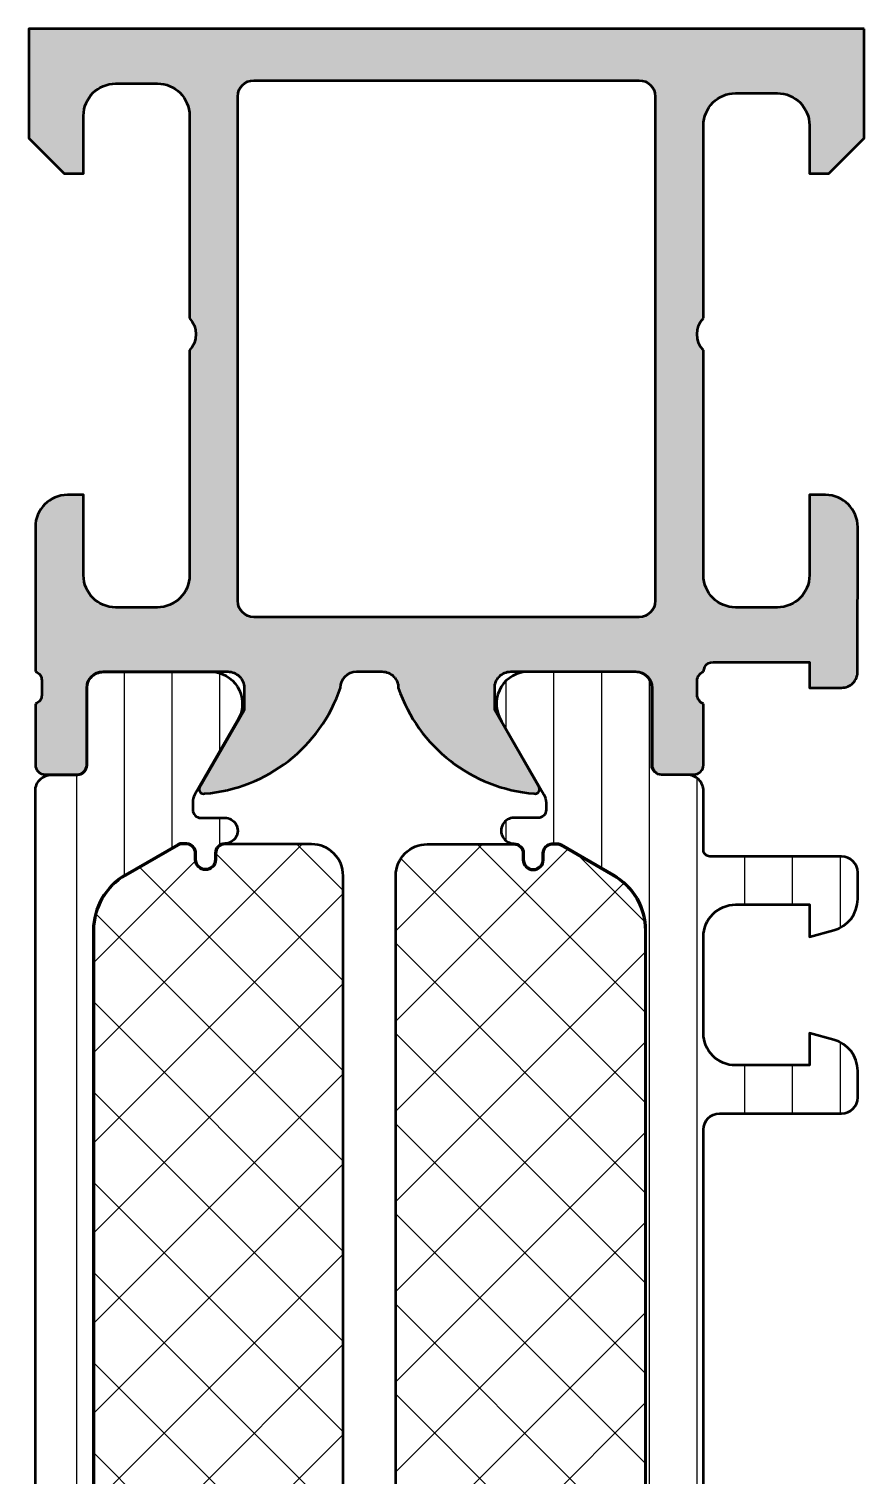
# Model space of a CAD drawing. Extents: x 0 to 77, y 0 to 90.
# Drawn here: x 0 to 26, y 45 to 90 of the extents above; entities that cross this region are included whole.
import ezdxf

# ---------------------------------------------------------------- set-up
doc = ezdxf.new("R2010")
doc.units = 0
for name, color, linetype, lineweight in [('0S-Alu contour', 7, 'Continuous', 50), ('0S-Alu hatch', 252, 'Continuous', 25), ('0S-Plastic contour', 254, 'Continuous', 50), ('0S-Plastic hatch', 253, 'Continuous', 25), ('0S-PT contour', 91, 'Continuous', 50), ('0S-PT hatch', 103, 'Continuous', 25)]:
    doc.layers.add(name, color=color, linetype=linetype, lineweight=lineweight)
pattern_1 = [(90, (0, 0), (-1.4859, 0), [])]
pattern_2 = [(135, (0, 0), (-1.403165018917055, -1.403165018917055), []), (225, (0, 0), (1.403165018917055, -1.403165018917055), [])]

# ---------------------------------------------------------------- blocks, each defined once
blk = doc.blocks.new('284595__57EE0107_5403_4121_8987_5D11A234192E___B7DE7E81_F11E_44D1_ABD7_0F5BAF04B7CC_')
at = {"layer": '0S-Plastic hatch'}
h = blk.add_hatch(dxfattribs=at)
h.set_pattern_fill('ANSI31', color=256, scale=0.4680000000000001, angle=45, style=0)
h.set_pattern_definition(pattern_1)
edge = h.paths.add_edge_path()
edge.add_line((25.7999999999997, 62.91925077667277), (25.7999999999997, 63.75000000004718))
edge.add_arc((25.29999999999971, 63.75000000004719), 0.4999999999999894, 0, 89.99999999999797)
edge.add_line((25.29999999999973, 64.25000000004718), (21.19999999999971, 64.25000000004712))
edge.add_ellipse((21.1999999999997, 64.45000000004713), major_axis=(-0.2000000000000028, 0), ratio=1, start_angle=0, end_angle=90.00000000000313, ccw=False)
edge.add_line((20.9999999999997, 64.45000000004713), (20.9999999999997, 66.29000567895663))
edge.add_arc((20.500002678902, 66.29000567895665), 0.4999973210976983, 0, 90.00030698202455)
edge.add_line((20.49999999999282, 66.79000300004716), (19.68966866665946, 66.79000300004715))
edge.add_ellipse((19.68966866665947, 67.09000300004713), major_axis=(-0.2999999999999971, 0), ratio=1, start_angle=0, end_angle=89.99999999999937, ccw=False)
edge.add_line((19.38966866665946, 67.09000300004713), (19.39000061705648, 69.49000138298342))
edge.add_arc((18.89000463961786, 69.49000402260853), 0.4999959774455904, 359.9996975182267, 450.0003024811834)
edge.add_line((18.89000199999281, 69.99000000004715), (15.4134605018933, 69.99000000004715))
edge.add_arc((15.55577115088466, 69.0001819253243), 0.9999960709244744, 98.18160805189996, 212.7270160998402)
edge.add_line((14.71451850189331, 68.45954700004715), (16.03303535120447, 66.17580851337486))
edge.add_ellipse((15.60002263447415, 65.92580853907532), major_axis=(-0.4999999999999461, 0), ratio=1, start_angle=179.994256176766, end_angle=209.9999965993463, ccw=False)
edge.add_line((16.10002263196165, 65.9257584147615), (16.09999999999029, 65.7000000000647))
edge.add_ellipse((15.84999999997279, 65.70000000006469), major_axis=(-0.2500000000174918, 0), ratio=1, start_angle=90, end_angle=180, ccw=False)
edge.add_line((15.84999999997279, 65.4500000000472), (15.0995933606087, 65.45000000004715))
edge.add_arc((15.0995933606087, 65.05074092693039), 0.3992590731167667, 89.99999999999974, 269.9999999999998)
edge.add_ellipse((15.09959336060875, 64.35000000004707), major_axis=(-0.3014818537665462, 0), ratio=1, start_angle=180, end_angle=270.0000000000091, ccw=False)
edge.add_line((15.40107521437529, 64.35000000004712), (15.40107521437529, 64.1494292047609))
edge.add_arc((15.70050441908905, 64.14942920476093), 0.2994292047137623, 180, 360)
edge.add_line((15.99993362380281, 64.14942920476096), (15.99993362380281, 64.35000000004722))
edge.add_ellipse((16.29993362380278, 64.3500000000472), major_axis=(-0.2999999999999723, 0), ratio=1, start_angle=273.39363927145496, end_angle=360, ccw=False)
edge.add_line((16.28217495791435, 64.64947392175968), (16.46501280946013, 64.64947392175968))
edge.add_ellipse((16.46501280946032, 64.44947392175978), major_axis=(-0.1999999999999034, 0), ratio=1, start_angle=240.0000000000316, end_angle=270.00000000005394, ccw=False)
edge.add_line((16.56501280946018, 64.62267900251663), (18.19999999999972, 63.67871870793689))
edge.add_ellipse((17.1999999999998, 61.94666790036809), major_axis=(-1.999999999999893, 0), ratio=1, start_angle=180, end_angle=240.00000000000068, ccw=False)
edge.add_line((19.19999999999969, 61.94666790036814), (19.1999999999997, 20.55333209967901))
edge.add_ellipse((17.19999999999974, 20.55333209967903), major_axis=(-1.99999999999996, 0), ratio=1, start_angle=119.99999999999909, end_angle=180, ccw=False)
edge.add_line((18.19999999999969, 18.82128129211017), (16.56501280946019, 17.87732099753066))
edge.add_ellipse((16.46501280946, 18.05052607828739), major_axis=(-0.1999999999999573, 0), ratio=1, start_angle=90.00000000006719, end_angle=120.000000000071, ccw=False)
edge.add_line((16.46501280946023, 17.85052607828743), (16.28217495791433, 17.85052607828748))
edge.add_ellipse((16.29993362380276, 18.14999999999993), major_axis=(-0.2999999999999463, 0), ratio=1, start_angle=0, end_angle=86.60636072854618, ccw=False)
edge.add_line((15.99993362380281, 18.14999999999992), (15.99993362380281, 18.35057079528619))
edge.add_arc((15.70050441908905, 18.35057079528619), 0.2994292047137623, 0, 180)
edge.add_line((15.40107521437529, 18.35057079528619), (15.40107521437529, 18.14999999999992))
edge.add_ellipse((15.09959336060877, 18.15000000000001), major_axis=(-0.3014818537665214, 0), ratio=1, start_angle=89.99999999998789, end_angle=180, ccw=False)
edge.add_arc((15.09959336060871, 17.44925907311673), 0.399259073116756, 90.00000000000048, 270.0000000000005)
edge.add_line((15.09959336060871, 17.04999999999998), (15.84999999997284, 17.04999999999995))
edge.add_ellipse((15.84999999997281, 16.79999999998247), major_axis=(-0.2500000000174793, 0), ratio=1, start_angle=180, end_angle=269.9999999999935, ccw=False)
edge.add_line((16.09999999999029, 16.79999999998239), (16.10002263196165, 16.57424158528559))
edge.add_ellipse((15.60002263447411, 16.57419146097178), major_axis=(-0.4999999999999784, 0), ratio=1, start_angle=150.0000034006545, end_angle=180.0057438232342, ccw=False)
edge.add_line((16.03303535120447, 16.32419148667223), (14.71451850189332, 14.04045299999995))
edge.add_arc((15.55577115088466, 13.4998180747228), 0.9999960709244705, 147.2729839001593, 261.8183919481003)
edge.add_line((15.41346050189331, 12.50999999999996), (18.8900019999928, 12.50999999999996))
edge.add_arc((18.89000463961787, 13.00999597743858), 0.4999959774455886, 269.9996975188153, 360.0003024817733)
edge.add_line((19.39000061705649, 13.00999861706366), (19.38966866665946, 15.40999699999994))
edge.add_ellipse((19.68966866665947, 15.40999699999994), major_axis=(-0.3000000000000114, 0), ratio=1, start_angle=270, end_angle=360, ccw=False)
edge.add_line((19.68966866665947, 15.70999699999995), (20.49999999999283, 15.70999699999995))
edge.add_arc((20.50000267890201, 16.20999432109046), 0.4999973210976895, 269.9996930179747, 360)
edge.add_line((20.9999999999997, 16.20999432109046), (20.9999999999997, 18.0499999999999))
edge.add_ellipse((21.19999999999973, 18.04999999999995), major_axis=(-0.2000000000000242, 0), ratio=1, start_angle=270.0000000000112, end_angle=360, ccw=False)
edge.add_line((21.19999999999969, 18.24999999999997), (25.29999999999971, 18.24999999999991))
edge.add_arc((25.29999999999971, 18.74999999999991), 0.4999999999999929, 270.0000000000008, 360)
edge.add_line((25.7999999999997, 18.74999999999991), (25.7999999999997, 19.58074922337428))
edge.add_arc((24.79999999999971, 19.5807492233743), 0.9999999999999893, 0, 74.99999999999908)
edge.add_line((25.05881904510224, 20.54667504966335), (24.2999999999997, 20.74999999999997))
edge.add_line((24.2999999999997, 20.74999999999997), (24.2999999999997, 19.74999999999997))
edge.add_line((24.2999999999997, 19.74999999999997), (21.9999999999997, 19.74999999999997))
edge.add_ellipse((21.9999999999997, 20.74999999999997), major_axis=(-1, 0), ratio=1, start_angle=0, end_angle=90, ccw=False)
edge.add_line((20.9999999999997, 20.74999999999997), (20.9999999999997, 23.75000000000003))
edge.add_ellipse((21.99999999999964, 23.74999999999998), major_axis=(-0.9999999999999396, 0), ratio=1, start_angle=269.99999999999756, end_angle=360, ccw=False)
edge.add_line((21.99999999999969, 24.74999999999992), (24.2999999999997, 24.74999999999995))
edge.add_line((24.2999999999997, 24.74999999999995), (24.2999999999997, 23.75000000000003))
edge.add_line((24.2999999999997, 23.75000000000003), (25.05881904510216, 23.95332495033651))
edge.add_arc((24.79999999999961, 24.91925077662567), 1.000000000000096, 285, 360)
edge.add_line((25.79999999999971, 24.91925077662566), (25.7999999999997, 25.75))
edge.add_arc((25.29999999999974, 25.75000000000001), 0.4999999999999645, 0, 89.99999999999876)
edge.add_line((25.29999999999975, 26.24999999999997), (21.4999999999997, 26.24999999999997))
edge.add_ellipse((21.49999999999969, 26.74999999999996), major_axis=(-0.4999999999999858, 0), ratio=1, start_angle=0, end_angle=90.00000000000159, ccw=False)
edge.add_line((20.9999999999997, 26.74999999999994), (20.9999999999997, 55.75000000004711))
edge.add_ellipse((21.49999999999971, 55.75000000004714), major_axis=(-0.5000000000000071, 0), ratio=1, start_angle=270.00000000000165, end_angle=360, ccw=False)
edge.add_line((21.4999999999997, 56.25000000004715), (25.29999999999977, 56.25000000004715))
edge.add_arc((25.29999999999974, 56.75000000004711), 0.4999999999999645, 270.0000000000041, 360)
edge.add_line((25.7999999999997, 56.75000000004715), (25.79999999999971, 57.58074922342157))
edge.add_arc((24.79999999999973, 57.58074922342156), 0.9999999999999786, 0, 75.00000000000098)
edge.add_line((25.05881904510223, 58.54667504971061), (24.2999999999997, 58.75000000004715))
edge.add_line((24.2999999999997, 58.75000000004715), (24.2999999999997, 57.75000000004715))
edge.add_line((24.2999999999997, 57.75000000004715), (21.99999999999973, 57.75000000004715))
edge.add_ellipse((21.99999999999969, 58.75000000004715), major_axis=(-1, 0), ratio=1, start_angle=0, end_angle=90.00000000000182, ccw=False)
edge.add_line((20.99999999999969, 58.75000000004714), (20.9999999999997, 61.7500000000472))
edge.add_ellipse((21.9999999999997, 61.75000000004715), major_axis=(-1, 0), ratio=1, start_angle=269.9999999999974, end_angle=360, ccw=False)
edge.add_line((21.99999999999975, 62.75000000004715), (24.2999999999997, 62.7500000000471))
edge.add_line((24.2999999999997, 62.7500000000471), (24.2999999999997, 61.75000000004716))
edge.add_line((24.2999999999997, 61.75000000004716), (25.05881904510225, 61.9533249503838))
edge.add_arc((24.79999999999978, 62.9192507766728), 0.9999999999999237, 284.9999999999984, 360)
at = {"layer": '0S-Plastic contour', "color": 7}
for points in [[(18.89000199999281, 69.99000000004715), (15.4134605018933, 69.99000000004715)], [(19.38966866665946, 67.09000300004713), (19.39000061705648, 69.49000138298342)], [(14.71451850189331, 68.45954700004715), (16.03303535120447, 66.17580851337486)], [(20.49999999999282, 66.79000300004716), (19.68966866665946, 66.79000300004715)], [(20.9999999999997, 64.45000000004713), (20.9999999999997, 66.29000567895663)], [(16.10002263196165, 65.9257584147615), (16.09999999999029, 65.7000000000647)], [(15.84999999997279, 65.4500000000472), (15.0995933606087, 65.45000000004715)], [(16.28217495791435, 64.64947392175968), (16.46501280946013, 64.64947392175968)], [(16.56501280946018, 64.62267900251663), (18.19999999999972, 63.67871870793689)], [(15.40107521437529, 64.35000000004712), (15.40107521437529, 64.1494292047609)], [(15.99993362380281, 64.14942920476096), (15.99993362380281, 64.35000000004722)], [(25.29999999999973, 64.25000000004718), (21.19999999999971, 64.25000000004712)], [(25.7999999999997, 62.91925077667277), (25.7999999999997, 63.75000000004718)], [(21.99999999999975, 62.75000000004715), (24.2999999999997, 62.7500000000471), (24.2999999999997, 61.75000000004716), (25.05881904510225, 61.9533249503838)], [(19.19999999999969, 61.94666790036814), (19.1999999999997, 20.55333209967901)], [(20.99999999999969, 58.75000000004714), (20.9999999999997, 61.7500000000472)], [(25.05881904510223, 58.54667504971061), (24.2999999999997, 58.75000000004715), (24.2999999999997, 57.75000000004715), (21.99999999999973, 57.75000000004715)], [(25.7999999999997, 56.75000000004715), (25.79999999999971, 57.58074922342157)], [(21.4999999999997, 56.25000000004715), (25.29999999999977, 56.25000000004715)], [(20.9999999999997, 26.74999999999994), (20.9999999999997, 55.75000000004711)], [(25.29999999999975, 26.24999999999997), (21.4999999999997, 26.24999999999997)], [(25.79999999999971, 24.91925077662566), (25.7999999999997, 25.75)], [(21.99999999999969, 24.74999999999992), (24.2999999999997, 24.74999999999995), (24.2999999999997, 23.75000000000003), (25.05881904510216, 23.95332495033651)], [(20.9999999999997, 20.74999999999997), (20.9999999999997, 23.75000000000003)], [(25.05881904510224, 20.54667504966335), (24.2999999999997, 20.74999999999997), (24.2999999999997, 19.74999999999997), (21.9999999999997, 19.74999999999997)], [(25.7999999999997, 18.74999999999991), (25.7999999999997, 19.58074922337428)], [(18.19999999999969, 18.82128129211017), (16.56501280946019, 17.87732099753066)], [(15.40107521437529, 18.35057079528619), (15.40107521437529, 18.14999999999992)], [(15.99993362380281, 18.14999999999992), (15.99993362380281, 18.35057079528619)], [(20.9999999999997, 16.20999432109046), (20.9999999999997, 18.0499999999999)], [(21.19999999999969, 18.24999999999997), (25.29999999999971, 18.24999999999991)], [(16.46501280946023, 17.85052607828743), (16.28217495791433, 17.85052607828748)], [(15.09959336060871, 17.04999999999998), (15.84999999997284, 17.04999999999995)], [(16.09999999999029, 16.79999999998239), (16.10002263196165, 16.57424158528559)], [(16.03303535120447, 16.32419148667223), (14.71451850189332, 14.04045299999995)], [(19.39000061705649, 13.00999861706366), (19.38966866665946, 15.40999699999994)], [(19.68966866665947, 15.70999699999995), (20.49999999999283, 15.70999699999995)], [(15.41346050189331, 12.50999999999996), (18.8900019999928, 12.50999999999996)]]:
    blk.add_lwpolyline(points, dxfattribs=at)
for centre, radius, start, end in [((15.55577115088466, 69.0001819253243), 0.9999960709244744, 98.18160805189996, 212.7270160998402), ((18.89000463961786, 69.49000402260853), 0.4999959774455904, 359.9996975182267, 90.00030248118344), ((20.500002678902, 66.29000567895665), 0.4999973210976983, 0, 90.00030698202455), ((15.0995933606087, 65.05074092693039), 0.3992590731167667, 89.99999999999974, 269.9999999999998), ((15.70050441908905, 64.14942920476093), 0.2994292047137623, 180, 0), ((25.29999999999971, 63.75000000004719), 0.4999999999999894, 0, 89.99999999999797), ((24.79999999999978, 62.9192507766728), 0.9999999999999237, 284.9999999999984, 0), ((24.79999999999973, 57.58074922342156), 0.9999999999999786, 0, 75.00000000000098), ((25.29999999999974, 56.75000000004711), 0.4999999999999645, 270.0000000000041, 0), ((25.29999999999974, 25.75000000000001), 0.4999999999999645, 0, 89.99999999999876), ((24.79999999999961, 24.91925077662567), 1.000000000000096, 285, 0), ((24.79999999999971, 19.5807492233743), 0.9999999999999893, 0, 74.99999999999908), ((15.70050441908905, 18.35057079528619), 0.2994292047137623, 0, 180), ((25.29999999999971, 18.74999999999991), 0.4999999999999929, 270.0000000000008, 0), ((15.09959336060871, 17.44925907311673), 0.399259073116756, 90.00000000000048, 270.0000000000005), ((20.50000267890201, 16.20999432109046), 0.4999973210976895, 269.9996930179747, 0), ((15.55577115088466, 13.4998180747228), 0.9999960709244705, 147.2729839001593, 261.8183919481003), ((18.89000463961787, 13.00999597743858), 0.4999959774455886, 269.9996975188153, 0.0003024817733149)]:
    blk.add_arc(centre, radius, start, end, dxfattribs=at)
at = {"layer": '0S-Plastic contour', "color": 7, "extrusion": (0, 0, -1)}
for centre, radius, start, end in [((-19.68966866665947, 67.09000300004713), 0.2999999999999971, 270.0000000000007, 0), ((-15.60002263447415, 65.92580853907532), 0.4999999999999461, 150.0000034006537, 180.0057438232341), ((-15.84999999997279, 65.70000000006469), 0.2500000000174918, 180, 270), ((-15.09959336060875, 64.35000000004707), 0.3014818537665462, 89.99999999999088, 180), ((-16.29993362380278, 64.3500000000472), 0.2999999999999723, 0, 86.60636072854504), ((-16.46501280946032, 64.44947392175978), 0.1999999999999034, 89.99999999994606, 119.9999999999684), ((-21.1999999999997, 64.45000000004713), 0.2000000000000028, 269.9999999999969, 0), ((-17.1999999999998, 61.94666790036809), 1.999999999999893, 119.9999999999993, 180), ((-21.9999999999997, 61.75000000004715), 1, 0, 90.00000000000261), ((-21.99999999999969, 58.75000000004715), 1, 269.9999999999982, 0), ((-21.49999999999971, 55.75000000004714), 0.5000000000000071, 0, 89.99999999999837), ((-21.49999999999969, 26.74999999999996), 0.4999999999999858, 269.9999999999984, 0), ((-21.99999999999964, 23.74999999999998), 0.9999999999999396, 0, 90.00000000000244), ((-21.9999999999997, 20.74999999999997), 1, 270, 0), ((-17.19999999999974, 20.55333209967903), 1.99999999999996, 180, 240.000000000001), ((-15.09959336060877, 18.15000000000001), 0.3014818537665214, 180, 270.0000000000122), ((-16.29993362380276, 18.14999999999993), 0.2999999999999463, 273.3936392714538, 0), ((-21.19999999999973, 18.04999999999995), 0.2000000000000242, 0, 89.9999999999888), ((-16.46501280946, 18.05052607828739), 0.1999999999999573, 239.999999999929, 269.9999999999328), ((-15.84999999997281, 16.79999999998247), 0.2500000000174793, 90.00000000000651, 180), ((-15.60002263447411, 16.57419146097178), 0.4999999999999784, 179.9942561767658, 209.9999965993456), ((-19.68966866665947, 15.40999699999994), 0.3000000000000114, 0, 90)]:
    blk.add_arc(centre, radius, start, end, dxfattribs=at)
blk = doc.blocks.new('345140__C6AE117F_B359_4C7D_9859_BDB5D37B8AD6_')
at = {"layer": '0S-Alu hatch'}
h = blk.add_hatch(color=256, dxfattribs=at)
edge = h.paths.add_edge_path()
edge.add_line((25.99986083984838, 89.99999999999999), (1.83105468423e-05, 89.99999999999999))
edge.add_line((1.83105468423e-05, 89.99999999999999), (1.83105468459e-05, 86.5999984378868))
edge.add_line((1.83105468459e-05, 86.5999984378868), (1.099993896484335, 85.50000020218428))
edge.add_line((1.099993896484335, 85.50000020218428), (1.699999999999974, 85.50000020218428))
edge.add_line((1.699999999999974, 85.50000020218428), (1.699999999999963, 87.30001064491805))
edge.add_ellipse((2.700055960165769, 87.29995468486078), major_axis=(-1.000055961731481, 0), ratio=1, start_angle=270.00331537881596, end_angle=359.9967939044332, ccw=False)
edge.add_line((2.699998092651327, 88.30001064491805), (3.999985885620073, 88.30001064491805))
edge.add_ellipse((3.99997981647734, 87.3000045757753), major_axis=(-1.000006069161159, 0), ratio=1, start_angle=180.0003477333174, end_angle=269.9996522658466, ccw=False)
edge.add_line((4.999985885620077, 87.30001064490347), (4.99998588562008, 80.99999972534712))
edge.add_ellipse((4.475010093287628, 80.49999972534712), major_axis=(-0.7249824705019332, 0), ratio=1, start_angle=136.3958616163866, end_angle=223.6041383836134, ccw=False)
edge.add_line((4.99998588562008, 79.99999972534712), (4.99998588562008, 72.99999972534712))
edge.add_ellipse((4.000016956982539, 72.99996865398467), major_axis=(-0.9999689291202708, 0), ratio=1, start_angle=89.99821968675121, end_angle=180.0017803131609, ccw=False)
edge.add_line((3.99998588562008, 71.99999972534712), (2.699998092651323, 71.99999972534712))
edge.add_ellipse((2.700018815184455, 73.00001854049391), major_axis=(-1.000018815361495, 0), ratio=1, start_angle=0.0010780081585153312, end_angle=89.99881270865012, ccw=False)
edge.add_line((1.699999999999967, 72.99999972534816), (1.699999999999963, 75.49999972534712))
edge.add_line((1.699999999999963, 75.49999972534712), (1.199999999999963, 75.49999972534712))
edge.add_arc((1.200034365568491, 74.49996535977859), 1.000034366158999, 90.0019689343729, 179.9980310656152)
edge.add_line((0.1999999999999675, 74.49999972534734), (0.1999999999999673, 69.99999209595259))
edge.add_ellipse((0.121650061507021, 69.73282216398859), major_axis=(-0.2784214169339345, 0), ratio=1, start_angle=178.8177300700178, end_angle=253.655759683516, ccw=False)
edge.add_line((0.4000122070312137, 69.72707748413082), (0.4000122070312138, 69.27349472045896))
edge.add_ellipse((0.1210611035514862, 69.26787859676678), major_axis=(-0.2790076324724532, 0), ratio=1, start_angle=106.43499743847161, end_angle=181.1533803407815, ccw=False)
edge.add_line((0.1999999999999656, 69.00027084350582), (0.1999999999999637, 67.10028915405269))
edge.add_arc((0.499999999999961, 67.10028915405269), 0.2999999999999971, 180, 269.9999999999999)
edge.add_line((0.4999999999999608, 66.80028915405269), (1.499975585937463, 66.80028915405269))
edge.add_arc((1.499975585937463, 67.10028915405269), 0.2999999999999971, 270, 360)
edge.add_line((1.79997558593746, 67.10028915405269), (1.799975585937463, 69.50027084350582))
edge.add_ellipse((2.300002258874974, 69.50024417056832), major_axis=(-0.5000266736489188, 0), ratio=1, start_angle=270.0030563304477, end_angle=359.99694366969146, ccw=False)
edge.add_line((2.299975585937463, 70.00027084350583), (6.199845504760716, 70.00012179565962))
edge.add_ellipse((6.199858387014375, 69.50013467805165), major_axis=(-0.4999871177739289, 0), ratio=1, start_angle=179.9993980350858, end_angle=270.00147623556506, ccw=False)
edge.add_line((6.699845504760709, 69.50012942505212), (6.699845504760709, 68.80012484741745))
edge.add_line((6.699845504760709, 68.80012484741745), (5.311600875854448, 66.39560671997602))
edge.add_arc((5.435443591736415, 66.3376968999599), 0.1367134431258381, 154.9388426485054, 284.9266257937813)
edge.add_arc((5.082229750294875, 71.065992743388), 4.875892439423842, 274.5692014039209, 341.2677855828936)
edge.add_ellipse((10.1998456924017, 69.50012160801859), major_axis=(-0.5000001876410739, 0), ratio=1, start_angle=270.0000215020658, end_angle=359.9999785025289, ccw=False)
edge.add_line((10.19984550476071, 70.00012179565962), (11.00001354217525, 70.00012179565962))
edge.add_ellipse((11.0000171815319, 69.50012543501623), major_axis=(-0.4999963606566388, 0), ratio=1, start_angle=179.9995829571355, end_angle=270.0004170425882, ccw=False)
edge.add_arc((16.12048274560759, 71.0696557202272), 4.879771756981561, 198.7621854596147, 265.4008275535975)
edge.add_arc((15.76308732233753, 66.33880868128522), 0.137454569128901, 255.7276897642877, 384.4068417934342)
edge.add_line((15.88825817108151, 66.39560671997603), (14.50001354217526, 68.80012484741744))
edge.add_line((14.50001354217526, 68.80012484741744), (14.50001354217526, 69.50012942505415))
edge.add_ellipse((15.00000065992161, 69.50013467805165), major_axis=(-0.4999871177739487, 0), ratio=1, start_angle=-90.0014762355641, end_angle=0.0006019649143240713, ccw=False)
edge.add_line((15.00001354217526, 70.00012179565962), (18.90001220703121, 69.99999999999997))
edge.add_ellipse((18.89998553409371, 69.49997332706246), major_axis=(-0.5000266736489161, 0), ratio=1, start_angle=180.0030563300701, end_angle=269.99694366955305, ccw=False)
edge.add_line((19.40001220703122, 69.49999999999874), (19.40001220703122, 67.10001831054682))
edge.add_arc((19.70001220703121, 67.10001831054682), 0.2999999999999971, 180, 270)
edge.add_line((19.70001220703121, 66.80001831054683), (20.69998779296872, 66.80001831054683))
edge.add_arc((20.69998779296871, 67.10001831054684), 0.2999999999999971, 270.0000000000007, 360)
edge.add_line((20.99998779296871, 67.10001831054684), (20.99998779296872, 68.99999999999997))
edge.add_ellipse((21.11845855843396, 69.29654686523858), major_axis=(-0.3193358194014075, 0), ratio=1, start_angle=4.1883797792374935, end_angle=68.22324244151491, ccw=False)
edge.add_line((20.79997558593746, 69.27322387695308), (20.79997558593747, 69.72680664062497))
edge.add_ellipse((21.11856968850039, 69.70350972941935), major_axis=(-0.319444749932749, 0), ratio=1, start_angle=291.7645361812725, end_angle=355.81774070580866, ccw=False)
edge.add_line((21.00012178946031, 70.00018302358751), (21.0401413650495, 70.15022492508076))
edge.add_ellipse((21.29933329816251, 70.00083297190193), major_axis=(-0.2991628550897545, 0), ratio=1, start_angle=269.87790195809737, end_angle=330.0418931652778, ccw=False)
edge.add_line((21.29997081756588, 70.2999951477104), (24.29987914562222, 70.2999951477104))
edge.add_line((24.29987914562222, 70.2999951477104), (24.29987914562222, 69.49999972534712))
edge.add_line((24.29987914562222, 69.49999972534712), (25.29987914562222, 69.50000735474165))
edge.add_arc((25.29990988624288, 69.99997661371015), 0.4999692599135351, 269.9964771677667, 360.0026485613531)
edge.add_line((25.79987914562223, 69.99999972534717), (25.79994018077847, 74.49999972534712))
edge.add_arc((24.79985271020953, 74.49991225477818), 1.000087474394154, 0.0050112561101264, 89.99498874391838)
edge.add_line((24.79994018077847, 75.49999972534711), (24.29994018077847, 75.49999972534712))
edge.add_line((24.29994018077847, 75.49999972534712), (24.29994018077847, 72.99999972534712))
edge.add_ellipse((23.29985278330543, 73.00008712280975), major_axis=(-1.000087401291869, 0), ratio=1, start_angle=90.00501389831999, end_angle=179.9949929319336, ccw=False)
edge.add_line((23.29994029998776, 71.99999972534712), (21.99989147186276, 71.99999972534712))
edge.add_ellipse((21.99995026959172, 73.00005852307608), major_axis=(-1.000058799457439, 0), ratio=1, start_angle=0.0033686637580103707, end_angle=89.99663133635943, ccw=False)
edge.add_line((20.99989147186276, 72.99999972534506), (20.99989147186276, 79.99999972534712))
edge.add_ellipse((21.52473081218111, 80.49999972534712), major_axis=(-0.7248836686985065, 0), ratio=1, start_angle=-43.61157673631351, end_angle=43.61157673631362, ccw=False)
edge.add_line((20.99989147186276, 80.99999972534712), (20.99989147186276, 87.00043483925398))
edge.add_ellipse((21.99994628055103, 87.0003876603493), major_axis=(-1.000054809801128, 0), ratio=1, start_angle=270.00314013440965, end_angle=359.997296995918, ccw=False)
edge.add_line((21.99989147186276, 88.00044246864852), (23.29994029998776, 88.00044246864852))
edge.add_ellipse((23.29985385437214, 87.00035614156474), major_axis=(-1.000086330819863, 0), ratio=1, start_angle=180.0053828449331, end_angle=269.9950474586182, ccw=False)
edge.add_line((24.29994018077847, 87.00045009804245), (24.29994018077847, 85.49999257278974))
edge.add_line((24.29994018077847, 85.49999257278974), (24.89991576671597, 85.49999257278974))
edge.add_line((24.89991576671597, 85.49999257278974), (25.9998913574265, 86.59996792030867))
edge.add_line((25.9998913574265, 86.59996792030867), (25.99986083984838, 89.99999999999999))
edge = h.paths.add_edge_path()
edge.add_line((7.00000114440915, 88.39999386025008), (18.9998762130737, 88.39999386025008))
edge.add_ellipse((18.99987347220609, 87.89999111938246), major_axis=(-0.5000027408751199, 0), ratio=1, start_angle=180.0003140784808, end_angle=269.99968592142943, ccw=False)
edge.add_line((19.4998762130737, 87.89999386025006), (19.4998762130737, 72.1999966735901))
edge.add_ellipse((18.99987347220609, 72.19999941445693), major_axis=(-0.500002740875127, 0), ratio=1, start_angle=90.00031407857063, end_angle=179.9996859215194, ccw=False)
edge.add_line((18.9998762130737, 71.69999667358931), (7.000001144409147, 71.6999966735893))
edge.add_ellipse((7.00000388527674, 72.19999941445688), major_axis=(-0.5000027408751021, 0), ratio=1, start_angle=0.00031407848081244083, end_angle=89.99968592143108, ccw=False)
edge.add_line((6.50000114440915, 72.19999667358931), (6.50000114440915, 87.8999938602493))
edge.add_ellipse((7.00000388527675, 87.89999111938248), major_axis=(-0.5000027408751128, 0), ratio=1, start_angle=270.0003140785697, end_angle=359.99968592151924, ccw=False)
at = {"layer": '0S-Alu contour', "color": 7}
for points in [[(25.99986083984838, 89.99999999999999), (1.83105468423e-05, 89.99999999999999), (1.83105468459e-05, 86.5999984378868), (1.099993896484335, 85.50000020218428), (1.699999999999974, 85.50000020218428), (1.699999999999963, 87.30001064491805)], [(24.29994018077847, 87.00045009804245), (24.29994018077847, 85.49999257278974), (24.89991576671597, 85.49999257278974), (25.9998913574265, 86.59996792030867), (25.99986083984838, 89.99999999999999)], [(2.699998092651327, 88.30001064491805), (3.999985885620073, 88.30001064491805)], [(7.00000114440915, 88.39999386025008), (18.9998762130737, 88.39999386025008)], [(6.50000114440915, 72.19999667358931), (6.50000114440915, 87.8999938602493)], [(19.4998762130737, 87.89999386025006), (19.4998762130737, 72.1999966735901)], [(21.99989147186276, 88.00044246864852), (23.29994029998776, 88.00044246864852)], [(4.999985885620077, 87.30001064490347), (4.99998588562008, 80.99999972534712)], [(20.99989147186276, 80.99999972534712), (20.99989147186276, 87.00043483925398)], [(4.99998588562008, 79.99999972534712), (4.99998588562008, 72.99999972534712)], [(20.99989147186276, 72.99999972534506), (20.99989147186276, 79.99999972534712)], [(1.699999999999967, 72.99999972534816), (1.699999999999963, 75.49999972534712), (1.199999999999963, 75.49999972534712)], [(24.79994018077847, 75.49999972534711), (24.29994018077847, 75.49999972534712), (24.29994018077847, 72.99999972534712)], [(0.1999999999999675, 74.49999972534734), (0.1999999999999673, 69.99999209595259)], [(25.79987914562223, 69.99999972534717), (25.79994018077847, 74.49999972534712)], [(3.99998588562008, 71.99999972534712), (2.699998092651323, 71.99999972534712)], [(18.9998762130737, 71.69999667358931), (7.000001144409147, 71.6999966735893)], [(23.29994029998776, 71.99999972534712), (21.99989147186276, 71.99999972534712)], [(21.29997081756588, 70.2999951477104), (24.29987914562222, 70.2999951477104), (24.29987914562222, 69.49999972534712), (25.29987914562222, 69.50000735474165)], [(2.299975585937463, 70.00027084350583), (6.199845504760716, 70.00012179565962)], [(10.19984550476071, 70.00012179565962), (11.00001354217525, 70.00012179565962)], [(15.00001354217526, 70.00012179565962), (18.90001220703121, 69.99999999999997)], [(21.00012178946031, 70.00018302358751), (21.0401413650495, 70.15022492508076)], [(0.4000122070312137, 69.72707748413082), (0.4000122070312138, 69.27349472045896)], [(1.79997558593746, 67.10028915405269), (1.799975585937463, 69.50027084350582)], [(6.699845504760709, 69.50012942505212), (6.699845504760709, 68.80012484741745), (5.311600875854448, 66.39560671997602)], [(15.88825817108151, 66.39560671997603), (14.50001354217526, 68.80012484741744), (14.50001354217526, 69.50012942505415)], [(19.40001220703122, 69.49999999999874), (19.40001220703122, 67.10001831054682)], [(20.79997558593746, 69.27322387695308), (20.79997558593747, 69.72680664062497)], [(0.1999999999999656, 69.00027084350582), (0.1999999999999637, 67.10028915405269)], [(20.99998779296871, 67.10001831054684), (20.99998779296872, 68.99999999999997)], [(0.4999999999999608, 66.80028915405269), (1.499975585937463, 66.80028915405269)], [(19.70001220703121, 66.80001831054683), (20.69998779296872, 66.80001831054683)]]:
    blk.add_lwpolyline(points, dxfattribs=at)
at = {"layer": '0S-Alu contour', "color": 7, "extrusion": (0, 0, -1)}
for centre, radius, start, end in [((-2.700055960165769, 87.29995468486078), 1.000055961731481, 0.0032060955667833, 89.99668462118404), ((-3.99997981647734, 87.3000045757753), 1.000006069161159, 90.00034773415341, 179.9996522666826), ((-7.00000388527675, 87.89999111938248), 0.5000027408751128, 0.0003140784807261, 89.99968592143028), ((-18.99987347220609, 87.89999111938246), 0.5000027408751199, 90.00031407857054, 179.9996859215192), ((-21.99994628055103, 87.0003876603493), 1.000054809801128, 0.0027030040819815, 89.99685986559034), ((-23.29985385437214, 87.00035614156474), 1.000086330819863, 90.00495254138177, 179.9946171550669), ((-4.475010093287628, 80.49999972534712), 0.7249824705019332, 136.3958616163866, 223.6041383836134), ((-21.52473081218111, 80.49999972534712), 0.7248836686985065, 316.3884232636864, 43.61157673631359), ((-2.700018815184455, 73.00001854049391), 1.000018815361495, 270.00118729135, 359.9989219918415), ((-4.000016956982539, 72.99996865398467), 0.9999689291202708, 179.9982196868391, 270.0017803132488), ((-21.99995026959172, 73.00005852307608), 1.000058799457439, 270.0033686636406, 359.996631336242), ((-23.29985278330543, 73.00008712280975), 1.000087401291869, 180.0050070680665, 269.99498610168), ((-7.00000388527674, 72.19999941445688), 0.5000027408751021, 270.0003140785689, 359.9996859215192), ((-18.99987347220609, 72.19999941445693), 0.500002740875127, 180.0003140784807, 269.9996859214294), ((-21.29933329816251, 70.00083297190193), 0.2991628550897545, 29.95810683472218, 90.12209804190266), ((-0.121650061507021, 69.73282216398859), 0.2784214169339345, 106.344240316484, 181.1822699299822), ((-2.300002258874974, 69.50024417056832), 0.5000266736489188, 0.0030563303085188, 89.99694366955232), ((-6.199858387014375, 69.50013467805165), 0.499987117773929, 89.99852376443495, 180.0006019649143), ((-10.1998456924017, 69.50012160801859), 0.5000001876410739, 2.14974711152e-05, 89.99997849793421), ((-11.0000171815319, 69.50012543501623), 0.4999963606566388, 89.99958295741182, 180.0004170428646), ((-15.00000065992161, 69.50013467805165), 0.4999871177739487, 359.9993980350857, 90.00147623556425), ((-18.89998553409371, 69.49997332706246), 0.5000266736489161, 90.00305633044698, 179.9969436699299), ((-21.11856968850039, 69.70350972941935), 0.3194447499327491, 4.182259294191372, 68.23546381872752), ((-0.1210611035514862, 69.26787859676678), 0.2790076324724532, 178.8466196592185, 253.5650025615284), ((-21.11845855843396, 69.29654686523858), 0.3193358194014075, 291.7767575584851, 355.8116202207625)]:
    blk.add_arc(centre, radius, start, end, dxfattribs=at)
at = {"layer": '0S-Alu contour', "color": 7}
for centre, radius, start, end in [((1.200034365568491, 74.49996535977859), 1.000034366158999, 90.0019689343729, 179.9980310656152), ((24.79985271020953, 74.49991225477818), 1.000087474394154, 0.0050112561101264, 89.99498874391838), ((25.29990988624288, 69.99997661371015), 0.4999692599135351, 269.9964771677667, 0.0026485613531484), ((5.082229750294875, 71.065992743388), 4.875892439423842, 274.5692014039209, 341.2677855828936), ((16.12048274560759, 71.0696557202272), 4.879771756981561, 198.7621854596147, 265.4008275535975), ((0.499999999999961, 67.10028915405269), 0.2999999999999971, 180, 269.9999999999999), ((1.499975585937463, 67.10028915405269), 0.2999999999999971, 270, 0), ((19.70001220703121, 67.10001831054682), 0.2999999999999971, 180, 270), ((20.69998779296871, 67.10001831054684), 0.2999999999999971, 270.0000000000007, 0), ((5.435443591736415, 66.3376968999599), 0.1367134431258381, 154.9388426485054, 284.9266257937813), ((15.76308732233753, 66.33880868128522), 0.137454569128901, 255.7276897642877, 24.40684179343416)]:
    blk.add_arc(centre, radius, start, end, dxfattribs=at)
blk = doc.blocks.new('442210__A6CE007A_58F9_46CC_AD58_CF600625D874_')
at = {"layer": '0S-PT hatch'}
h = blk.add_hatch(dxfattribs=at)
h.set_pattern_fill('ANSI37', color=256, scale=0.625, angle=90, style=0)
h.set_pattern_definition(pattern_2)
edge = h.paths.add_edge_path()
edge.add_ellipse((12.39999999999967, 63.6502033197426), major_axis=(-0.9799999999999647, 0), ratio=1, start_angle=269.9999999989979, end_angle=360, ccw=False)
edge.add_line((12.40000000001681, 64.63020331974258), (15.09959336060837, 64.63020331969547))
edge.add_ellipse((15.09959336060854, 64.34979668030432), major_axis=(-0.2804066393911455, 0), ratio=1, start_angle=180, end_angle=270.0000000000356, ccw=False)
edge.add_line((15.37999999999968, 64.34979668030448), (15.37999999999968, 64.1492258850654))
edge.add_arc((15.69996681190125, 64.1492258850654), 0.3199668119015637, 180, 360)
edge.add_line((16.01993362380281, 64.1492258850654), (16.01993362380281, 64.34979668035166))
edge.add_ellipse((16.2999336238028, 64.34979668035167), major_axis=(-0.2799999999999834, 0), ratio=1, start_angle=273.512787063988, end_angle=360, ccw=False)
edge.add_line((16.28277766033144, 64.62927060206417), (16.46501280946018, 64.62927060206415))
edge.add_ellipse((16.46501280946011, 64.44927060206405), major_axis=(-0.1800000000001062, 0), ratio=1, start_angle=240.0000000000066, end_angle=269.99999999997965, ccw=False)
edge.add_line((16.55501280946014, 64.60515517474535), (18.1899999999997, 63.66119488016578))
edge.add_ellipse((17.19999999999969, 61.9464645806726), major_axis=(-1.98, 0), ratio=1, start_angle=180, end_angle=239.99999999999972, ccw=False)
edge.add_line((19.17999999999969, 61.9464645806726), (19.1799999999997, 20.55312877998355))
edge.add_ellipse((17.1999999999997, 20.55312877998357), major_axis=(-1.98, 0), ratio=1, start_angle=119.99999999999969, end_angle=180, ccw=False)
edge.add_line((18.18999999999969, 18.83839848049037), (16.55501280946015, 17.8944381859108))
edge.add_ellipse((16.46501280946015, 18.05032275859198), major_axis=(-0.1799999999999813, 0), ratio=1, start_angle=90.00000000000108, end_angle=120.00000000000341, ccw=False)
edge.add_line((16.46501280946016, 17.870322758592), (16.28277766033126, 17.870322758592))
edge.add_ellipse((16.29993362380281, 18.14979668030449), major_axis=(-0.2799999999999941, 0), ratio=1, start_angle=0, end_angle=86.48721293597202, ccw=False)
edge.add_line((16.01993362380282, 18.14979668030449), (16.01993362380282, 18.35036747559073))
edge.add_arc((15.70050441908905, 18.35036747559073), 0.3194292047137637, 0, 180)
edge.add_line((15.38107521437529, 18.35036747559073), (15.38107521437529, 18.14979668030449))
edge.add_ellipse((15.10107521437529, 18.14979668030448), major_axis=(-0.2800000000000065, 0), ratio=1, start_angle=90.00000000000068, end_angle=180, ccw=False)
edge.add_line((15.10107521437529, 17.86979668030447), (12.3999999999997, 17.86979668030448))
edge.add_ellipse((12.3999999999997, 18.84979668030447), major_axis=(-0.9799999999999968, 0), ratio=1, start_angle=0, end_angle=90, ccw=False)
edge.add_line((11.41999999999971, 18.84979668030448), (11.41999999999971, 63.65020331974261))
at = {"layer": '0S-PT contour', "color": 7}
for points in [[(12.40000000001681, 64.63020331974258), (15.09959336060837, 64.63020331969547)], [(16.28277766033144, 64.62927060206417), (16.46501280946018, 64.62927060206415)], [(16.55501280946014, 64.60515517474535), (18.1899999999997, 63.66119488016578)], [(15.37999999999968, 64.34979668030448), (15.37999999999968, 64.1492258850654)], [(16.01993362380281, 64.1492258850654), (16.01993362380281, 64.34979668035166)], [(11.41999999999971, 18.84979668030448), (11.41999999999971, 63.65020331974261)], [(19.17999999999969, 61.9464645806726), (19.1799999999997, 20.55312877998355)], [(18.18999999999969, 18.83839848049037), (16.55501280946015, 17.8944381859108)], [(15.38107521437529, 18.35036747559073), (15.38107521437529, 18.14979668030449)], [(16.01993362380282, 18.14979668030449), (16.01993362380282, 18.35036747559073)], [(15.10107521437529, 17.86979668030447), (12.3999999999997, 17.86979668030448)], [(16.46501280946016, 17.870322758592), (16.28277766033126, 17.870322758592)]]:
    blk.add_lwpolyline(points, dxfattribs=at)
at = {"layer": '0S-PT contour', "color": 7, "extrusion": (0, 0, -1)}
for centre, radius, start, end in [((-12.39999999999967, 63.6502033197426), 0.9799999999999648, 0, 90.0000000010021), ((-15.09959336060854, 64.34979668030432), 0.2804066393911455, 89.99999999996443, 180), ((-16.2999336238028, 64.34979668035167), 0.2799999999999834, 0, 86.48721293601199), ((-16.46501280946011, 64.44927060206405), 0.1800000000001063, 90.00000000002036, 119.9999999999934), ((-17.19999999999969, 61.9464645806726), 1.98, 120.0000000000003, 180), ((-17.1999999999997, 20.55312877998357), 1.98, 180, 240.0000000000003), ((-12.3999999999997, 18.84979668030447), 0.9799999999999968, 270, 0), ((-15.10107521437529, 18.14979668030448), 0.2800000000000065, 180, 269.9999999999993), ((-16.29993362380281, 18.14979668030449), 0.2799999999999941, 273.512787064028, 0), ((-16.46501280946015, 18.05032275859198), 0.1799999999999813, 239.9999999999966, 269.9999999999989)]:
    blk.add_arc(centre, radius, start, end, dxfattribs=at)
at = {"layer": '0S-PT contour', "color": 7}
for centre, radius, start, end in [((15.69996681190125, 64.1492258850654), 0.3199668119015637, 180, 0), ((15.70050441908905, 18.35036747559073), 0.3194292047137637, 0, 180)]:
    blk.add_arc(centre, radius, start, end, dxfattribs=at)
blk = doc.blocks.new('442210__2E9E3650_F9A4_4692_B6E5_DEAFA0FB42F5_')
at = {"layer": '0S-PT hatch'}
h = blk.add_hatch(dxfattribs=at)
h.set_pattern_fill('ANSI37', color=256, scale=0.625, angle=90, style=0)
h.set_pattern_definition(pattern_2)
edge = h.paths.add_edge_path()
edge.add_line((8.79999999998284, 64.63020331974256), (6.100406639391282, 64.63020331969544))
edge.add_arc((6.100406639391113, 64.34979668030431), 0.2804066393911313, 89.99999999996552, 180)
edge.add_line((5.819999999999982, 64.34979668030445), (5.819999999999965, 64.14922588506539))
edge.add_ellipse((5.500033188098402, 64.14922588506539), major_axis=(-0.3199668119015628, 0), ratio=1, start_angle=0, end_angle=180, ccw=False)
edge.add_line((5.180066376196839, 64.14922588506539), (5.180066376196839, 64.34979668035163))
edge.add_arc((4.900066376196837, 64.34979668035162), 0.280000000000002, 0, 86.4872129360069)
edge.add_line((4.917222339668223, 64.62927060206412), (4.734987190539476, 64.62927060206412))
edge.add_arc((4.734987190539498, 64.44927060206419), 0.1799999999999358, 90.00000000000708, 120.000000000008)
edge.add_line((4.644987190539508, 64.60515517474532), (3.009999999999954, 63.66119488016575))
edge.add_arc((3.999999999999954, 61.94646458067257), 1.979999999999995, 120.0000000000001, 180)
edge.add_line((2.019999999999958, 61.94646458067257), (2.019999999999952, 20.55312877998352))
edge.add_arc((3.999999999999941, 20.55312877998353), 1.979999999999988, 180, 240.0000000000003)
edge.add_line((3.009999999999956, 18.83839848049035), (4.644987190539497, 17.89443818591077))
edge.add_arc((4.734987190539502, 18.05032275859197), 0.1799999999999963, 239.9999999999974, 269.9999999999972)
edge.add_line((4.734987190539493, 17.87032275859197), (4.917222339668394, 17.87032275859197))
edge.add_arc((4.900066376196843, 18.14979668030446), 0.2799999999999938, 273.5127870640271, 360)
edge.add_line((5.180066376196837, 18.14979668030446), (5.180066376196837, 18.3503674755907))
edge.add_ellipse((5.499495580910599, 18.3503674755907), major_axis=(-0.3194292047137619, 0), ratio=1, start_angle=180, end_angle=360, ccw=False)
edge.add_line((5.818924785624361, 18.3503674755907), (5.818924785624359, 18.14979668030446))
edge.add_arc((6.098924785624365, 18.14979668030445), 0.2800000000000065, 180, 269.9999999999993)
edge.add_line((6.098924785624362, 17.86979668030445), (8.79999999999995, 17.86979668030445))
edge.add_arc((8.79999999999995, 18.84979668030444), 0.9799999999999968, 270, 360)
edge.add_line((9.779999999999948, 18.84979668030445), (9.779999999999951, 63.65020331974259))
edge.add_arc((8.799999999999976, 63.65020331974258), 0.9799999999999754, 0, 90.00000000100188)
at = {"layer": '0S-PT contour', "color": 7}
for points in [[(4.644987190539508, 64.60515517474532), (3.009999999999954, 63.66119488016575)], [(4.917222339668223, 64.62927060206412), (4.734987190539476, 64.62927060206412)], [(8.79999999998284, 64.63020331974256), (6.100406639391282, 64.63020331969544)], [(5.180066376196839, 64.14922588506539), (5.180066376196839, 64.34979668035163)], [(5.819999999999982, 64.34979668030445), (5.819999999999965, 64.14922588506539)], [(9.779999999999948, 18.84979668030445), (9.779999999999951, 63.65020331974259)], [(2.019999999999958, 61.94646458067257), (2.019999999999952, 20.55312877998352)], [(3.009999999999956, 18.83839848049035), (4.644987190539497, 17.89443818591077)], [(5.180066376196837, 18.14979668030446), (5.180066376196837, 18.3503674755907)], [(5.818924785624361, 18.3503674755907), (5.818924785624359, 18.14979668030446)], [(4.734987190539493, 17.87032275859197), (4.917222339668394, 17.87032275859197)], [(6.098924785624362, 17.86979668030445), (8.79999999999995, 17.86979668030445)]]:
    blk.add_lwpolyline(points, dxfattribs=at)
for centre, radius, start, end in [((4.734987190539498, 64.44927060206419), 0.1799999999999358, 90.00000000000708, 120.000000000008), ((4.900066376196837, 64.34979668035162), 0.280000000000002, 0, 86.4872129360069), ((6.100406639391113, 64.34979668030431), 0.2804066393911313, 89.99999999996552, 180), ((8.799999999999976, 63.65020331974258), 0.9799999999999754, 0, 90.00000000100188), ((3.999999999999954, 61.94646458067257), 1.979999999999995, 120.0000000000001, 180), ((3.999999999999941, 20.55312877998353), 1.979999999999988, 180, 240.0000000000003), ((8.79999999999995, 18.84979668030444), 0.9799999999999968, 270, 0), ((4.900066376196843, 18.14979668030446), 0.2799999999999938, 273.5127870640271, 0), ((6.098924785624365, 18.14979668030445), 0.2800000000000065, 180, 269.9999999999993), ((4.734987190539502, 18.05032275859197), 0.1799999999999963, 239.9999999999974, 269.9999999999972)]:
    blk.add_arc(centre, radius, start, end, dxfattribs=at)
at = {"layer": '0S-PT contour', "color": 7, "extrusion": (0, 0, -1)}
for centre, radius, start, end in [((-5.500033188098402, 64.14922588506539), 0.3199668119015628, 180, 0), ((-5.499495580910599, 18.3503674755907), 0.3194292047137619, 0, 180)]:
    blk.add_arc(centre, radius, start, end, dxfattribs=at)
blk = doc.blocks.new('284595__E8F352CB_B0A9_4BFF_9DC7_DCE7A0E68029___36A2CD70_F84A_4FB4_AA42_019C41E7AE06_')
at = {"layer": '0S-Plastic hatch'}
h = blk.add_hatch(dxfattribs=at)
h.set_pattern_fill('ANSI31', color=256, scale=0.4680000000000001, angle=45, style=0)
h.set_pattern_definition(pattern_1)
edge = h.paths.add_edge_path()
edge.add_ellipse((0.6999973210907744, 66.29000567891632), major_axis=(-0.4999973210907947, 0), ratio=1, start_angle=269.99969301797483, end_angle=360, ccw=False)
edge.add_line((0.699999999999963, 66.79000299999993), (1.510331333333297, 66.79000299999994))
edge.add_arc((1.510331333333298, 67.09000299999994), 0.2999999999999971, 269.9999999999998, 360)
edge.add_line((1.810331333333295, 67.09000299999994), (1.809999382936275, 69.49000138293624))
edge.add_ellipse((2.30999536037489, 69.49000402256132), major_axis=(-0.4999959774455824, 0), ratio=1, start_angle=-90.00030248118799, end_angle=0.0003024817733034979, ccw=False)
edge.add_line((2.309997999999982, 69.98999999999994), (5.786539498099423, 69.98999999999994))
edge.add_ellipse((5.64422884910808, 69.00018192527709), major_axis=(-0.9999960709244724, 0), ratio=1, start_angle=147.2729839001598, end_angle=261.81839194810084, ccw=False)
edge.add_line((6.485481498099432, 68.45954699999994), (5.166964648795188, 66.17580851333953))
edge.add_arc((5.599977365525542, 65.92580853903999), 0.499999999999973, 150.0000034006555, 180.0057438232341)
edge.add_line((5.099977368038016, 65.92575841472619), (5.100000000009364, 65.70000000006466))
edge.add_arc((5.350000000026839, 65.70000000006463), 0.2500000000174749, 180, 270.0000000000029)
edge.add_line((5.350000000026851, 65.45000000004715), (6.100406639390946, 65.45000000004711))
edge.add_ellipse((6.100406639390947, 65.05074092693035), major_axis=(-0.3992590731167667, 0), ratio=1, start_angle=90.00000000000011, end_angle=270.0000000000001, ccw=False)
edge.add_arc((6.100406639390924, 64.35000000004702), 0.3014818537665604, 89.99999999999542, 180)
edge.add_line((5.798924785624364, 64.35000000004709), (5.798924785624364, 64.14942920476088))
edge.add_ellipse((5.499495580910602, 64.1494292047609), major_axis=(-0.2994292047137614, 0), ratio=1, start_angle=0, end_angle=180, ccw=False)
edge.add_line((5.200066376196841, 64.1494292047609), (5.20006637619684, 64.35000000004716))
edge.add_arc((4.900066376196875, 64.35000000004715), 0.2999999999999652, 0, 86.60636072854504)
edge.add_line((4.917825042085308, 64.64947392175961), (4.734987190539521, 64.64947392175965))
edge.add_arc((4.734987190539416, 64.44947392175949), 0.2000000000001592, 89.99999999996997, 119.9999999999654)
edge.add_line((4.634987190539441, 64.62267900251658), (2.999999999999927, 63.67871870793686))
edge.add_arc((3.999999999999851, 61.94666790036808), 1.999999999999885, 119.9999999999993, 180)
edge.add_line((1.999999999999965, 61.9466679003681), (1.999999999999952, 20.55333209967898))
edge.add_arc((3.999999999999916, 20.55333209967901), 1.999999999999963, 180, 240.0000000000009)
edge.add_line((2.999999999999964, 18.82128129211015), (4.634987190539458, 17.87732099753063))
edge.add_arc((4.734987190539663, 18.05052607828741), 0.2000000000000062, 239.9999999999333, 269.99999999993)
edge.add_line((4.734987190539419, 17.8505260782874), (4.917825042085316, 17.85052607828746))
edge.add_arc((4.90006637619689, 18.1499999999999), 0.2999999999999463, 273.3936392714538, 360)
edge.add_line((5.200066376196836, 18.14999999999989), (5.200066376196837, 18.35057079528616))
edge.add_ellipse((5.499495580910599, 18.35057079528616), major_axis=(-0.2994292047137614, 0), ratio=1, start_angle=180, end_angle=360, ccw=False)
edge.add_line((5.79892478562436, 18.35057079528619), (5.79892478562436, 18.14999999999989))
edge.add_arc((6.100406639390886, 18.14999999999998), 0.3014818537665258, 180, 270.0000000000104)
edge.add_ellipse((6.100406639390942, 17.4492590731167), major_axis=(-0.3992590731167524, 0), ratio=1, start_angle=90.00000000000011, end_angle=270.0000000000001, ccw=False)
edge.add_line((6.100406639390944, 17.04999999999995), (5.350000000026813, 17.04999999999992))
edge.add_arc((5.350000000026838, 16.79999999998245), 0.2500000000174758, 90.0000000000057, 180)
edge.add_line((5.100000000009362, 16.79999999998236), (5.099977368038004, 16.57424158527372))
edge.add_arc((5.599977365525558, 16.57419146095991), 0.5000000000000006, 179.9942561767658, 209.9999965993446)
edge.add_line((5.16696464879518, 16.32419148666035), (6.48548149809944, 14.04045299999993))
edge.add_ellipse((5.644228849108093, 13.49981807472278), major_axis=(-0.9999960709244756, 0), ratio=1, start_angle=98.18160805189927, end_angle=212.7270160998405, ccw=False)
edge.add_line((5.786539498099439, 12.50999999999993), (2.309997999999967, 12.50999999999993))
edge.add_ellipse((2.309995360374893, 13.00999597743855), major_axis=(-0.4999959774455833, 0), ratio=1, start_angle=-0.0003024817733034979, end_angle=90.000302481186, ccw=False)
edge.add_line((1.809999382936278, 13.00999861706363), (1.8103313333333, 15.40999699999993))
edge.add_arc((1.510331333333298, 15.40999699999993), 0.3000000000000027, 0, 90)
edge.add_line((1.510331333333298, 15.70999699999993), (0.6999999999999666, 15.70999699999993))
edge.add_ellipse((0.6999973210907672, 16.20999432108358), major_axis=(-0.4999973210908185, 0), ratio=1, start_angle=0, end_angle=90.00030698202642, ccw=False)
edge.add_line((0.1999999999999499, 16.20999432108358), (0.1999999999999797, 66.29000567891632))
at = {"layer": '0S-Plastic contour', "color": 7}
for points in [[(2.309997999999982, 69.98999999999994), (5.786539498099423, 69.98999999999994)], [(1.810331333333295, 67.09000299999994), (1.809999382936275, 69.49000138293624)], [(6.485481498099432, 68.45954699999994), (5.166964648795188, 66.17580851333953)], [(0.699999999999963, 66.79000299999993), (1.510331333333297, 66.79000299999994)], [(0.1999999999999499, 16.20999432108358), (0.1999999999999797, 66.29000567891632)], [(5.099977368038016, 65.92575841472619), (5.100000000009364, 65.70000000006466)], [(5.350000000026851, 65.45000000004715), (6.100406639390946, 65.45000000004711)], [(4.634987190539441, 64.62267900251658), (2.999999999999927, 63.67871870793686)], [(4.917825042085308, 64.64947392175961), (4.734987190539521, 64.64947392175965)], [(5.200066376196841, 64.1494292047609), (5.20006637619684, 64.35000000004716)], [(5.798924785624364, 64.35000000004709), (5.798924785624364, 64.14942920476088)], [(1.999999999999965, 61.9466679003681), (1.999999999999952, 20.55333209967898)], [(2.999999999999964, 18.82128129211015), (4.634987190539458, 17.87732099753063)], [(5.200066376196836, 18.14999999999989), (5.200066376196837, 18.35057079528616)], [(5.79892478562436, 18.35057079528619), (5.79892478562436, 18.14999999999989)], [(4.734987190539419, 17.8505260782874), (4.917825042085316, 17.85052607828746)], [(5.100000000009362, 16.79999999998236), (5.099977368038004, 16.57424158527372)], [(6.100406639390944, 17.04999999999995), (5.350000000026813, 17.04999999999992)], [(5.16696464879518, 16.32419148666035), (6.48548149809944, 14.04045299999993)], [(1.510331333333298, 15.70999699999993), (0.6999999999999666, 15.70999699999993)], [(1.809999382936278, 13.00999861706363), (1.8103313333333, 15.40999699999993)], [(5.786539498099439, 12.50999999999993), (2.309997999999967, 12.50999999999993)]]:
    blk.add_lwpolyline(points, dxfattribs=at)
at = {"layer": '0S-Plastic contour', "color": 7, "extrusion": (0, 0, -1)}
for centre, radius, start, end in [((-2.30999536037489, 69.49000402256132), 0.4999959774455824, 359.9996975182267, 90.00030248118806), ((-5.64422884910808, 69.00018192527709), 0.9999960709244724, 98.18160805189915, 212.7270160998403), ((-0.6999973210907744, 66.29000567891632), 0.4999973210907947, 0, 90.00030698202517), ((-6.100406639390947, 65.05074092693035), 0.3992590731167667, 89.99999999999987, 269.9999999999999), ((-5.499495580910602, 64.1494292047609), 0.2994292047137614, 180, 0), ((-5.499495580910599, 18.35057079528616), 0.2994292047137614, 0, 180), ((-6.100406639390942, 17.4492590731167), 0.3992590731167524, 89.99999999999987, 269.9999999999999), ((-0.6999973210907672, 16.20999432108358), 0.4999973210908185, 269.9996930179736, 0), ((-5.644228849108093, 13.49981807472278), 0.9999960709244756, 147.2729839001595, 261.8183919481007), ((-2.309995360374893, 13.00999597743855), 0.4999959774455833, 269.999697518814, 0.0003024817733149)]:
    blk.add_arc(centre, radius, start, end, dxfattribs=at)
at = {"layer": '0S-Plastic contour', "color": 7}
for centre, radius, start, end in [((1.510331333333298, 67.09000299999994), 0.2999999999999971, 269.9999999999998, 0), ((5.599977365525542, 65.92580853903999), 0.499999999999973, 150.0000034006555, 180.0057438232341), ((5.350000000026839, 65.70000000006463), 0.2500000000174749, 180, 270.0000000000029), ((4.734987190539416, 64.44947392175949), 0.2000000000001592, 89.99999999996997, 119.9999999999654), ((4.900066376196875, 64.35000000004715), 0.2999999999999652, 0, 86.60636072854504), ((6.100406639390924, 64.35000000004702), 0.3014818537665604, 89.99999999999542, 180), ((3.999999999999851, 61.94666790036808), 1.999999999999885, 119.9999999999993, 180), ((3.999999999999916, 20.55333209967901), 1.999999999999963, 180, 240.0000000000009), ((4.90006637619689, 18.1499999999999), 0.2999999999999463, 273.3936392714538, 0), ((6.100406639390886, 18.14999999999998), 0.3014818537665258, 180, 270.0000000000104), ((4.734987190539663, 18.05052607828741), 0.2000000000000062, 239.9999999999333, 269.99999999993), ((5.350000000026838, 16.79999999998245), 0.2500000000174758, 90.0000000000057, 180), ((5.599977365525558, 16.57419146095991), 0.5000000000000006, 179.9942561767658, 209.9999965993446), ((1.510331333333298, 15.40999699999993), 0.3000000000000027, 0, 90)]:
    blk.add_arc(centre, radius, start, end, dxfattribs=at)
blk = doc.blocks.new('442210__D8F6C60E_371C_4B2F_9331_C31DAD0CEC37_')
at = {"layer": '0S-Alu contour', "color": 7}
blk.add_blockref('345140__C6AE117F_B359_4C7D_9859_BDB5D37B8AD6_', (0, 0), dxfattribs=at)
at = {"layer": '0S-Plastic contour', "color": 7}
for name in ['284595__E8F352CB_B0A9_4BFF_9DC7_DCE7A0E68029___36A2CD70_F84A_4FB4_AA42_019C41E7AE06_', '284595__57EE0107_5403_4121_8987_5D11A234192E___B7DE7E81_F11E_44D1_ABD7_0F5BAF04B7CC_']:
    blk.add_blockref(name, (0, 0), dxfattribs=at)
at = {"layer": '0S-PT contour', "color": 7}
for name in ['442210__2E9E3650_F9A4_4692_B6E5_DEAFA0FB42F5_', '442210__A6CE007A_58F9_46CC_AD58_CF600625D874_']:
    blk.add_blockref(name, (0, 0), dxfattribs=at)

msp = doc.modelspace()

# ---------------------------------------------------------------- block references
at = {"layer": '0S-Alu contour', "color": 7}
msp.add_blockref('442210__D8F6C60E_371C_4B2F_9331_C31DAD0CEC37_', (0, 0), dxfattribs=at)

doc.saveas('drawing.dxf')
